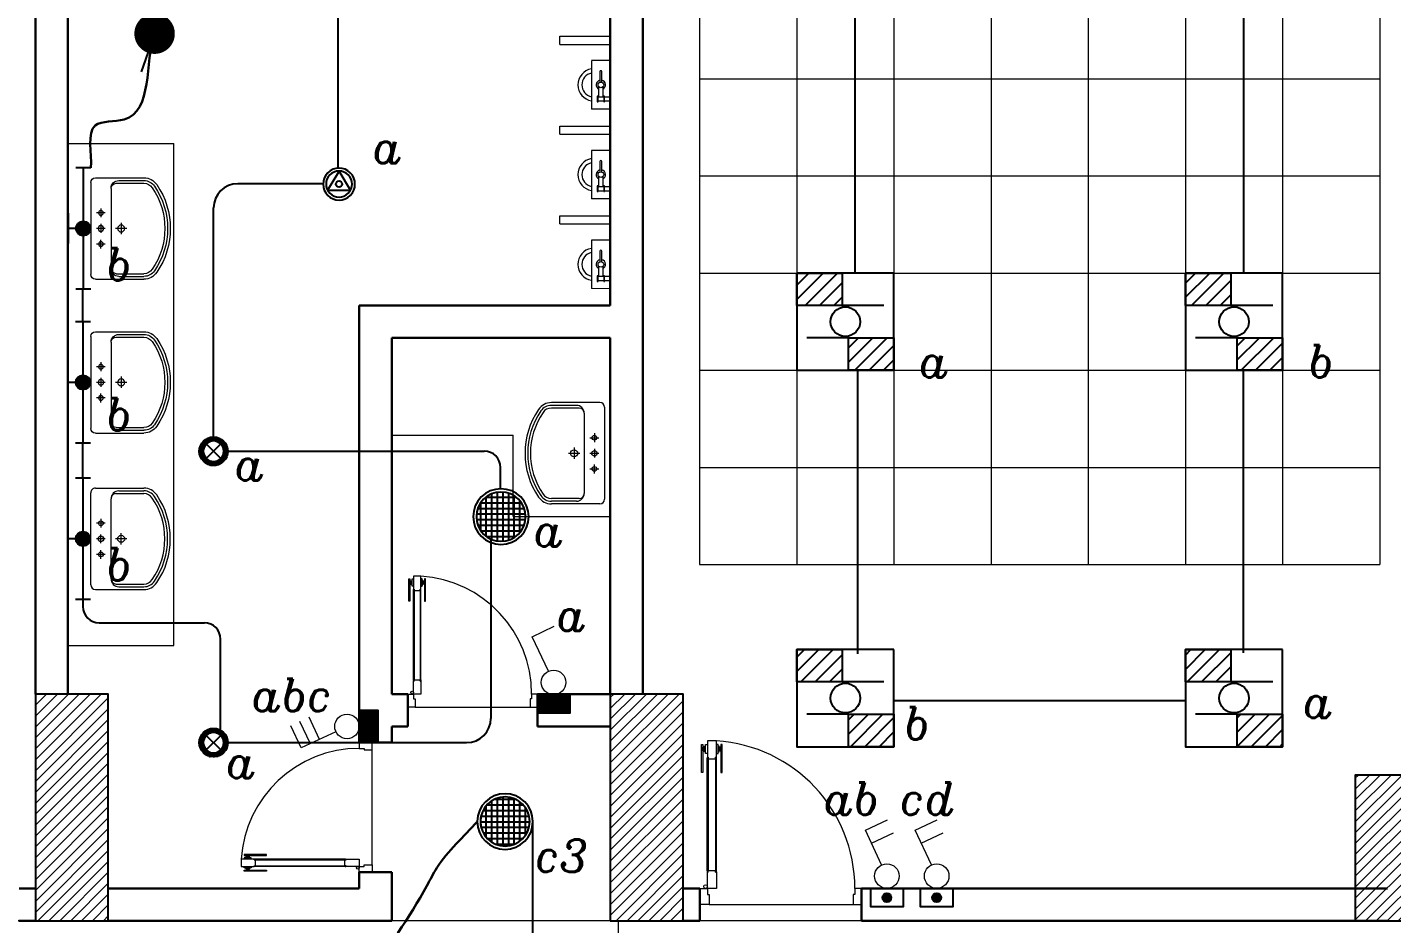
# Model space of a CAD drawing. Extents: x 990 to 1091, y 469 to 823.
# Drawn here: x 1013.33 to 1021.76, y 524.03 to 529.56 of the extents above; entities that cross this region are included whole.
import ezdxf

# ---------------------------------------------------------------- set-up
doc = ezdxf.new("R2010")
doc.units = 0
doc.header["$MEASUREMENT"] = 0
doc.layers.get('0').update_dxf_attribs({"color": 252, "linetype": 'CONTINUOUS', "lineweight": 30})
for name, color, linetype, lineweight in [('Column', 252, 'CONTINUOUS', 25), ('DOOR', 252, 'CONTINUOUS', 9), ('elev', 252, 'CONTINUOUS', 9), ('Furn', 252, 'CONTINUOUS', 9), ('hatch', 252, 'CONTINUOUS', 9), ('R-SWTS-DET1', 252, 'CONTINUOUS', 5), ('Wall', 252, 'CONTINUOUS', 30)]:
    doc.layers.add(name, color=color, linetype=linetype, lineweight=lineweight)
for name, color, linetype in [('E-LIGHTING', 2, 'CONTINUOUS'), ('E-SWITCHES', 4, 'CONTINUOUS'), ('E-WIRING', 3, 'CONTINUOUS'), ('TEXT-ELC', 3, 'CONTINUOUS')]:
    doc.layers.add(name, color=color, linetype=linetype)
doc.styles.add('ROMANS', font='italic8.shx')
doc.dimstyles.get("Standard").update_dxf_attribs({"dimtxt": 0.12, "dimasz": 0.05, "dimexe": 0.18, "dimexo": 0.0625, "dimgap": 0.09, "dimtad": 0, "dimtih": 1, "dimtoh": 1, "dimzin": 0, "dimdsep": 46, "dimtxsty": 'Standard', "dimblk": 'DOT', "dimcen": 0.09, "dimadec": 0, "dimazin": 0, "dimtfac": 1, "dimtofl": 0, "dimtmove": 0, "dimatfit": 3, "dimldrblk": 'DOT', "dimfxl": 1, "dimtolj": 1, "dimtzin": 0, "dimarcsym": 0})
pattern_1 = [(45, (1235.940353341451, 196.5237854969083), (-0.0336759604540093, 0.0336759604540093), [])]
pattern_2 = [(45, (0, 0), (-0.0088388347648318, 0.0088388347648318), []), (135, (0, 0), (-0.0088388347648318, -0.0088388347648318), [])]
pattern_3 = [(45, (0, 0), (-0.0441941738241592, 0.0441941738241592), [])]

# ---------------------------------------------------------------- blocks, each defined once
blk = doc.blocks.new('d8')
at = {"layer": 'DOOR'}
for p, q in [((32.11949057471932, -112.7480921357878), (32.11949057471932, -112.0481896781356)), ((32.12445321347209, -112.0481896781356), (32.12445321347209, -112.748092135788)), ((32.17111337731573, -112.0481896781356), (32.17111337731573, -112.7480921357878)), ((32.17607601606785, -112.7480921357878), (32.17607601606785, -112.0481896781353)), ((32.13112043701042, -112.9536329828703), (33.01999110287822, -112.9536329828703))]:
    blk.add_line(p, q, dxfattribs=at)
for points in [[(32.09162617243794, -112.137211430456), (32.0835986547513, -112.137211430456), (32.0835986547513, -111.9648679569864), (32.09162617243805, -111.9648679569864)], [(32.12445321347209, -112.0426348967258), (32.12445321347209, -112.0537444595456), (32.17111337731561, -112.0537444595456), (32.17111337731561, -112.0426348967258), (32.17555720244376, -112.0426348967258), (32.17555720244376, -111.9426488313468), (32.17555720244376, -111.9426488313468), (32.12000938834433, -111.9426488313468), (32.12000938834433, -112.0426348967258)], [(32.20394041834952, -112.137211430456), (32.21196793603632, -112.137211430456), (32.21196793603632, -111.9648679569862), (32.20394041834965, -111.9648679569862)], [(32.10334504411441, -111.9826758234901), (32.096911198511, -111.9826758234901), (32.096911198511, -112.0028984041054), (32.10334504411441, -112.0028984041054)], [(32.19222154667344, -111.9826758234901), (32.19865539227682, -111.9826758234901), (32.19865539227682, -112.0028984041054), (32.19222154667344, -112.0028984041054)], [(32.12445321347185, -112.753646917198), (32.12445321347185, -112.742537354378), (32.17111337731524, -112.742537354378), (32.17111337731524, -112.753646917198), (32.17555720244334, -112.753646917198), (32.17555720244334, -112.8536329825768), (32.17555720244334, -112.8536329825768), (32.12000938834383, -112.8536329825768), (32.12000938834383, -112.753646917198)], [(32.07557139944827, -112.9536329828707), (32.07557113706436, -112.8536329825768), (32.12000938834383, -112.8536329825768), (32.12000965072765, -112.8915336456279), (32.13111921354742, -112.8915336456279), (32.13112043701042, -112.9536329828703)], [(33.07557139944875, -112.953632982871), (33.07557139923375, -112.8536329828921), (33.03099353957411, -112.8536329825773), (33.03099380195788, -112.8915336456279), (33.01988423913794, -112.8915336456279), (33.01999110287822, -112.9536329828703)]]:
    blk.add_lwpolyline(points, close=True, dxfattribs=at)
for points in [[(32.12000938834423, -112.0204157710859), (32.1088998255243, -112.0204157710859), (32.1088998255243, -111.9648679569862), (32.12000938834423, -111.9648679569862)], [(32.17555720244376, -112.0204157710862), (32.18666676526341, -112.0204157710862), (32.18666676526341, -111.9648679569864), (32.17555720244376, -111.9648679569864)], [(32.1088998255243, -112.0100383941915), (32.10334504411441, -112.0100383941915), (32.10334504411441, -111.9755358334042), (32.1088998255243, -111.9755358334042)], [(32.18666676526341, -112.0100383941908), (32.19222154667344, -112.0100383941908), (32.19222154667344, -111.975535833404), (32.18666676526357, -111.975535833404)]]:
    blk.add_lwpolyline(points, dxfattribs=at)
for points in [[(32.09162617243805, -111.9829640839593, -0.9999999999999998), (32.096911198511, -111.9829640839593), (32.096911198511, -111.9829640839593), (32.096911198511, -112.002610143636), (32.096911198511, -112.002610143636, -0.9999999999999998), (32.09162617243805, -112.002610143636), (32.09162617243805, -112.002610143636)], [(32.12445321347209, -112.0531523168882), (32.12445321347209, -112.0531523168882, -0.9999999999999998), (32.12445321347209, -112.0432270393829)], [(32.17111337731561, -112.0531523168882), (32.17111337731561, -112.0531523168882, 0.9999999999999998), (32.17111337731561, -112.0432270393829)], [(32.20394041834965, -111.9829640839593, 0.9999999999999998), (32.19865539227682, -111.9829640839593), (32.19865539227682, -111.9829640839593), (32.19865539227682, -112.0026101436362), (32.19865539227682, -112.0026101436362, 0.9999999999999998), (32.20394041834965, -112.0026101436362), (32.20394041834965, -112.0026101436362)], [(32.12445321347185, -112.7431294970356), (32.12445321347185, -112.7431294970356, 0.9999999999999998), (32.12445321347185, -112.7530547745402)], [(32.17111337731524, -112.7431294970356), (32.17111337731524, -112.7431294970356, -0.9999999999999998), (32.17111337731524, -112.7530547745402)]]:
    blk.add_lwpolyline(points, format="xyb", close=True, dxfattribs=at)
blk.add_circle((32.10889982552379, -112.842523419757), 0.0111095628198811, dxfattribs=at)
blk.add_arc((32.11820588788596, -112.8536329825768), 0.9127876516880132, 359.9999999999772, 86.39767896853148, dxfattribs=at)
blk = doc.blocks.new('gfhh')
at = {"layer": 'Furn'}
for p, q in [((-7.349850511601543, -128.8200954958166), (-7.648408565474397, -128.8425768039495)), ((-7.639638702096249, -128.9590430405349), (-7.648408565474397, -128.8425768039495)), ((-7.565915044231275, -128.8715030543223), (-7.600854915206129, -128.8741340133365)), ((-7.600854915206129, -128.8741340133365), (-7.600416422037597, -128.8799573251652)), ((-7.600416422037597, -128.8799573251652), (-7.565476551061777, -128.8773263661518)), ((-7.594593110208418, -128.8795188319966), (-7.591962151195048, -128.9144587029724)), ((-7.568668903878487, -128.9127047302963), (-7.571299862891834, -128.8777648593205)), ((-7.570861369722338, -128.8835881711501), (-7.508199373213415, -128.8788697466129)), ((-7.506263047687298, -128.90214926283), (-7.56910739704611, -128.9068814184675)), ((-7.565476551061777, -128.8773263661518), (-7.565915044231275, -128.8715030543223)), ((-7.413193457163004, -128.8775721674182), (-7.478416379834641, -128.8824834287221)), ((-7.477539393497409, -128.8941300523814), (-7.412316470825885, -128.8892187910766)), ((-7.340498246226102, -128.9363497981562), (-7.349267822704375, -128.8198872465551)), ((-7.639638702096249, -128.9590430405349), (-7.340498246226102, -128.9363497981562)), ((-7.553952994416817, -128.9525909392913), (-7.600539322670528, -128.956098872115)), ((-7.562845592048402, -128.9122662371277), (-7.597785463025132, -128.9148971961411)), ((-7.597785463025132, -128.9148971961411), (-7.597346969855664, -128.9207205079702)), ((-7.597346969855664, -128.9207205079702), (-7.562407098879845, -128.9180895489569)), ((-7.560214633035088, -128.9472061081031), (-7.595154504010026, -128.9498370671163)), ((-7.591523658025607, -128.9202820148011), (-7.589331192181731, -128.9493985739478)), ((-7.566037944864262, -128.9476446012716), (-7.568230410708963, -128.9185280421259)), ((-7.562407098879845, -128.9180895489569), (-7.562845592048402, -128.9122662371277))]:
    blk.add_line(p, q, dxfattribs=at)
blk.add_circle((-7.494281329603436, -128.8895343836126), 0.017519393034043, dxfattribs=at)
for centre, radius, start, end in [((-7.497413423668064, -128.8479392991175), 0.1001108173373883, 14.03882389447168, 174.7471238944766), ((-7.497413423668064, -128.8479392991175), 0.0750831130030412, 17.14602389448299, 171.5072238944836), ((-7.494281329603436, -128.8895343836126), 0.0291989883900716, 16.18252389449923, 160.892523894523), ((-7.494281329603436, -128.8895343836126), 0.0291989883900716, 207.1566938945013, 352.8832238944811), ((-7.412754963994442, -128.8833954792474), 0.0058397976780143, 274.3062238944887, 94.30622389448868), ((-7.594441156942622, -128.9558973610807), 0.0061015841283243, 96.71462389449216, 181.8978238944874), ((-7.56001257274616, -128.9533049017674), 0.0061015841283243, 6.714623894479227, 91.89782389448735)]:
    blk.add_arc(centre, radius, start, end, dxfattribs=at)
blk = doc.blocks.new('d4')
at = {"layer": 'DOOR'}
for p, q in [((73.81080702019722, -79.75536550797909), (73.81080995848764, -79.1954435418653)), ((73.81478006948947, -79.19544356269915), (73.8147771311992, -79.75536552881316)), ((73.85210820056386, -79.19544375858517), (73.85210526227335, -79.75536572469895)), ((73.8560753732754, -79.75536574553283), (73.85607831156581, -79.19544377941881)), ((73.82011004714026, -79.9197982344666), (74.53120657982434, -79.91980196607211))]:
    blk.add_line(p, q, dxfattribs=at)
for points in [[(73.78851806293653, -79.26666082674184), (73.78209604878731, -79.2666607930412), (73.78209677230981, -79.12878601426753), (73.78851878645906, -79.12878604796819)], [(73.79789380904005, -79.14303239036839), (73.79274673255738, -79.1430323633582), (73.79274664766004, -79.15921042785027), (73.79789372414277, -79.15921045486027)], [(73.81478009280924, -79.1909997375714), (73.81478004616972, -79.19988738782713), (73.85210817724399, -79.19988758371314), (73.85210822388363, -79.1909999334574), (73.85566328398599, -79.19099995211302), (73.85566370374178, -79.11101109981118), (73.85566370374178, -79.11101109981118), (73.81122545246282, -79.11101086661334), (73.811225032707, -79.19099971891559)], [(73.86899501108627, -79.1430327634846), (73.87414208756887, -79.1430327904948), (73.87414200267162, -79.15921085498688), (73.86899492618899, -79.15921082797665)], [(73.87836945966451, -79.26666129825306), (73.88479147381386, -79.26666133195391), (73.8847921973363, -79.12878655317982), (73.87837018318704, -79.12878651947916)], [(73.81477710787942, -79.75980935394101), (73.81477715451896, -79.7509217036852), (73.85210528559313, -79.7509218995712), (73.85210523895358, -79.75980954982701), (73.85566029905604, -79.75980956848285), (73.85565987930023, -79.8397984207848), (73.85565987930023, -79.8397984207848), (73.81122162802133, -79.83979818758715), (73.81122204777704, -79.75980933528521)], [(73.77567081709115, -79.91979800126414), (73.77567102699825, -79.83979800102907), (73.81122162802133, -79.83979818758715), (73.81122167881601, -79.8701187180287), (73.8201093290717, -79.87011876466823), (73.82011004714026, -79.9197982344666)], [(74.57567081708015, -79.9198021994066), (74.57567123672237, -79.83980219942465), (74.5400089489952, -79.83980201202864), (74.5400089997898, -79.87012254246977), (74.53112134953399, -79.87012249583027), (74.53120657982434, -79.91980196607211)]]:
    blk.add_lwpolyline(points, close=True, dxfattribs=at)
for points in [[(73.78851871048894, -79.14326294954627, -0.9999999999999998), (73.79274673134722, -79.14326297173355), (73.79274673134722, -79.14326297173355), (73.79274664887026, -79.15897981947471), (73.79274664887026, -79.15897981947471, -0.9999999999999998), (73.78851862801199, -79.1589797972874), (73.78851862801199, -79.1589797972874)], [(73.81478004865559, -79.19941367370124), (73.81478004865559, -79.19941367370124, -0.9999999999999998), (73.81478009032334, -79.19147345169709)], [(73.8521081797299, -79.19941386958723), (73.8521081797299, -79.19941386958723, 0.9999999999999998), (73.85210822139761, -79.1914736475831)], [(73.87837010721694, -79.14326342105744, 0.9999999999999998), (73.87414208635875, -79.14326339887015), (73.87414208635875, -79.14326339887015), (73.87414200388187, -79.1589802466115), (73.87414200388187, -79.1589802466115, 0.9999999999999998), (73.87837002473998, -79.15898026879859), (73.87837002473998, -79.15898026879859)], [(73.81477715203305, -79.7513954178113), (73.81477715203305, -79.7513954178113, 0.9999999999999998), (73.81477711036531, -79.75933563981482)], [(73.85210528310722, -79.7513956136973), (73.85210528310722, -79.7513956136973, -0.9999999999999998), (73.8521052414395, -79.75933583570082)]]:
    blk.add_lwpolyline(points, format="xyb", close=True, dxfattribs=at)
for points in [[(73.80233751929595, -79.16492247024897), (73.79789369416808, -79.1649224469289), (73.79789383901473, -79.13732039829976), (73.80233766414258, -79.13732042161952)], [(73.81122512598606, -79.17322441840393), (73.80233747573018, -79.17322437176443), (73.80233770892784, -79.12878612048524), (73.81122535918368, -79.12878616712497)], [(73.85566337726503, -79.1732246516018), (73.86455102752063, -79.17322469824131), (73.86455126071837, -79.12878644696212), (73.85566361046266, -79.1287864003226)], [(73.86455107108631, -79.16492279672514), (73.86899489621429, -79.16492282004509), (73.86899504106096, -79.13732077141584), (73.86455121593312, -79.1373207480962)]]:
    blk.add_lwpolyline(points, dxfattribs=at)
blk.add_circle((73.80233402440496, -79.83091049069192), 0.0088876502559006, dxfattribs=at)
blk.add_arc((73.80977882765505, -79.83979818001579), 0.7302301213500654, 359.9996993301862, 86.3973782987392, dxfattribs=at)
blk = doc.blocks.new('LAV15')
at = {"layer": 'Furn'}
for p, q in [((-0.0437500000000029, 0.3933986423538389), (-0.0437500000000029, 0.0826797284707777)), ((-0.0137500000000017, 0.4233986423538403), (0.5762500000000017, 0.4233986423538403)), ((0.1522921084965674, 0.3583986423538388), (0.20937484216347, 0.3583986423538388)), ((0.1812499999999915, 0.3300132438867482), (0.1812499999999915, 0.3866331723675191)), ((0.2522921084965617, 0.3583986423538388), (0.3093748421634643, 0.3583986423538388)), ((0.28125, 0.3300132438867482), (0.28125, 0.3866331723675191)), ((0.4102078915034327, 0.3583986423538388), (0.35312515783653, 0.3583986423538388)), ((0.3812499999999943, 0.3300132438867482), (0.3812499999999943, 0.3866331723675191)), ((0.606250000000003, 0.3933986423538425), (0.606250000000003, 0.0826797284707777)), ((0.0237499999999926, 0.293398642353841), (0.5387499999999932, 0.293398642353841)), ((0.28125, 0.1921284109792207), (0.28125, 0.26447609737132)), ((-0.0262500000000046, 0.2433986423538403), (-0.0262500000000046, 0.0826797284707741)), ((-0.0087500000000063, 0.2608986423538386), (-0.0087500000000063, 0.0826797284707777)), ((0.2442482497456098, 0.2283986423538398), (0.317187298319979, 0.2283986423538398)), ((0.5712499999999922, 0.2608986423538386), (0.5712499999999922, 0.0826797284707777)), ((0.5887500000000045, 0.2433986423538403), (0.5887500000000045, 0.0826797284707777))]:
    blk.add_line(p, q, dxfattribs=at)
for centre, radius in [((0.1812499999999915, 0.3583986423538388), 0.0150845549947657), ((0.28125, 0.3583986423538388), 0.0175986474938933), ((0.3812499999999943, 0.3583986423538388), 0.0150845549947657), ((0.28125, 0.2283986423538398), 0.0224871606866415)]:
    blk.add_circle(centre, radius, dxfattribs=at)
for centre, radius, start, end in [((-0.0137500000000017, 0.3933986423538389), 0.03, 90, 180), ((0.5762500000000017, 0.3933986423538425), 0.03, 0, 90), ((0.0237499999999926, 0.2433986423538403), 0.05, 90, 180), ((0.0237499999999926, 0.2608986423538386), 0.0325, 90, 180), ((0.5387499999999932, 0.2433986423538403), 0.05, 0, 90), ((0.5387499999999932, 0.2608986423538386), 0.0325, 0, 90), ((0.0562499999999915, 0.0826797284707777), 0.1, 180, 235.7711336721866), ((0.0562499999999915, 0.0826797284707777), 0.0825, 180, 235.7711336721866), ((0.0562499999999915, 0.0826797284707777), 0.065, 180, 235.7711336721866), ((0.28125, 0.4133986423538385), 0.5, 235.7711336721866, 304.2288663278136), ((0.28125, 0.4133986423538385), 0.4825000000000001, 235.7711336721866, 304.2288663278136), ((0.28125, 0.4133986423538385), 0.4650000000000001, 235.7711336721866, 304.2288663278136), ((0.5062499999999944, 0.0826797284707777), 0.065, 304.2288663278136, 0), ((0.5062499999999944, 0.0826797284707777), 0.0825, 304.2288663278136, 0), ((0.5062499999999944, 0.0826797284707777), 0.1, 304.2288663278136, 0)]:
    blk.add_arc(centre, radius, start, end, dxfattribs=at)
blk = doc.blocks.new('SPOT-20')
at = {"layer": 'E-LIGHTING', "linetype": 'Continuous'}
h = blk.add_hatch(dxfattribs=at)
h.set_pattern_fill('ANSI37', scale=0.4, style=0)
h.set_pattern_definition([(45, (0, 0), (-0.0353553390593274, 0.0353553390593274), []), (135, (0, 0), (-0.0353553390593274, -0.0353553390593274), [])])
h.paths.add_polyline_path([(-0.2200961570427753, 0, 1), (0.2200961570427753, 0, 1)])
at = {"layer": 'E-LIGHTING', "color": 1}
blk.add_circle((0, 0), 0.24885445374253, dxfattribs=at)
at = {"layer": 'E-LIGHTING', "color": 7}
blk.add_circle((0, 0), 0.2200961570427753, dxfattribs=at)
blk = doc.blocks.new('F74')
at = {"layer": 'E-LIGHTING'}
h = blk.add_hatch(dxfattribs=at)
h.set_pattern_fill('ANSI38', color=21, scale=0.05, style=0)
h.set_pattern_definition([(45, (0, 0), (-0.0044194173824159, 0.0044194173824159), []), (135, (0, 0), (-0.0132582521472478, 0.0044194173824159), [0.015625, -0.009375])])
h.paths.add_polyline_path([(0.0358575661433399, 0.075000000000017, 1), (-0.0358575661432263, 0.075000000000017, 1)])
at = {"layer": 'E-LIGHTING', "color": 1}
for p, q in [((-0.3000000000000824, 0.1124999999988888), (-0.3000000000000824, 0.0374999999989002)), ((-0.2999999999998835, 0.0749999999990507), (-0.0358575661432263, 0.0749999999990507)), ((0.0358575661433399, 0.0750000000001325), (0.3000000000000256, 0.0750000000001325)), ((0.2999999999999402, 0.1125000000010203), (0.2999999999999402, 0.0375000000010033)), ((-0.0749999999999886, -2.558e-13), (0.0749999999999886, 2.558e-13)), ((5.68e-14, 0.0391424338567339), (5.68e-14, 2.84e-14))]:
    blk.add_line(p, q, dxfattribs=at)
blk.add_circle((5.68e-14, 0.075000000000017), 0.0358575661432831, dxfattribs=at)
blk = doc.blocks.new('1X26 W')
at = {"layer": 'E-LIGHTING', "color": 1}
for p, q in [((340715.1571165361, 2316221.650086939), (340638.9658122944, 2316096.487654796)), ((340791.0984658736, 2316096.61688144), (340715.1571165361, 2316221.368702897)), ((340638.9658122944, 2316096.487654796), (340791.3484207779, 2316096.487654796))]:
    blk.add_line(p, q, dxfattribs=at)
at = {"layer": 'E-LIGHTING', "color": 7}
blk.add_circle((340715.1571165361, 2316135.878546332), 20.42973725050687, dxfattribs=at)
at = {"layer": 'E-LIGHTING', "color": 3, "extrusion": (0, 0, -1)}
blk.add_ellipse((340715.1571165361, 2316135.878546332), major_axis=(-74.24621202471441, 74.24621202471431), ratio=0.9999999999965836, start_param=5.497787143780428, end_param=11.78097245096001, dxfattribs=at)
at = {"layer": 'E-LIGHTING', "color": 2, "extrusion": (0, 0, -0.9999999999999998)}
blk.add_ellipse((340715.1571165361, 2316135.878546332), major_axis=(60.64963799625552, 60.64963799625552), ratio=0.9999999999935912, start_param=3.926990816990444, end_param=10.21017612417003, dxfattribs=at)
blk = doc.blocks.new('Spot-26')
at = {"layer": 'E-LIGHTING'}
h = blk.add_hatch(dxfattribs=at)
h.set_pattern_fill('BRSTONE', color=81, scale=0.1, style=0)
h.set_pattern_definition([(0, (0, 0), (0, 0.033), []), (90, (0.09, 0), (-0.05, 0.033), [0.033, -0.033]), (90, (0.08, 0), (-0.05, 0.033), [0.033, -0.033]), (0, (0.09, 0.0055), (0.05, 0.033), [-0.09, 0.01]), (0, (0.09, 0.011), (0.05, 0.033), [-0.09, 0.01]), (0, (0.09, 0.0165), (0.05, 0.033), [-0.09, 0.01]), (0, (0.09, 0.022), (0.05, 0.033), [-0.09, 0.01]), (0, (0.09, 0.0275), (0.05, 0.033), [-0.09, 0.01])])
h.paths.add_polyline_path([(-0.3417202001316514, 2.91038e-11, 1), (0.3417202001316514, 2.91038e-11, 1)])
h.paths.add_polyline_path([(-0.1732325845531079, -0.1732325845329167, -0.4142135623896712), (-0.1732325845522165, 0.1732325845920157, -2.414213562276481)], flags=16)
at = {"layer": 'E-LIGHTING', "color": 2}
for p, q in [((-0.173232584554956, 0.1732325845892762), (0.173232584554956, -0.1732325845310685)), ((-0.173232584546169, -0.1732325845398556), (0.1732325845898247, 0.1732325845544075))]:
    blk.add_line(p, q, dxfattribs=at)
at = {"layer": 'E-LIGHTING', "color": 6}
blk.add_circle((0, 2.91038e-11), 0.3417202001316514, dxfattribs=at)
at = {"layer": 'E-LIGHTING', "color": 1}
for start, end in [(134.9999999982313, 225.0000000141494), (225.0000000014739, 134.9999999985261)]:
    blk.add_arc((0, 2.91038e-11), 0.2449878705262513, start, end, dxfattribs=at)
blk = doc.blocks.new('SW6')
at = {"layer": 'E-SWITCHES'}
h = blk.add_hatch(dxfattribs=at)
h.set_pattern_fill('ANSI37', scale=0.1, style=0)
h.set_pattern_definition(pattern_2)
h.paths.add_polyline_path([(58.66838666126888, 267.9915972404574, -0.0006758164009294), (58.66810052561969, 267.9915972404574), (58.52883540104086, 267.9915972404597), (58.5288354010379, 267.8313422112907), (58.80793785671778, 267.8313422112869), (58.80793785672063, 267.9915972404552)])
at = {"layer": 'E-SWITCHES', "lineweight": 15}
for p, q in [((58.48277310086938, 268.4918570807941), (58.67303689211825, 268.5813278422693)), ((58.62320059668275, 268.1932313925117), (58.48277310086938, 268.4918570807941)), ((58.5198264323144, 268.4130614251298), (58.71009022356327, 268.5025321866051)), ((58.55687976375939, 268.3342657694657), (58.74714355500828, 268.4237365309409))]:
    blk.add_line(p, q, dxfattribs=at)
at = {"layer": 'E-SWITCHES'}
blk.add_lwpolyline([(58.52883540104085, 267.9915972404597), (58.80793785672063, 267.9915972404551), (58.80793785671778, 267.8313422112869), (58.5288354010379, 267.8313422112906)], close=True, dxfattribs=at)
at = {"layer": 'E-SWITCHES', "lineweight": 15}
blk.add_circle((58.66824359345718, 268.0974453369663), 0.1058481931965026, dxfattribs=at)
blk = doc.blocks.new('_Dot')
at = {"color": 0, "linetype": 'ByBlock', "lineweight": -2}
blk.add_line((-0.5, 0), (-1, 0), dxfattribs=at)
at = {"color": 0, "linetype": 'ByBlock', "const_width": 0.5}
blk.add_lwpolyline([(-0.25, 0, 1), (0.25, 0, 1)], format="xyb", close=True, dxfattribs=at)
blk = doc.blocks.new('E-F-1')
at = {"layer": 'E-LIGHTING', "linetype": 'ByBlock'}
h = blk.add_hatch(dxfattribs=at)
h.set_pattern_fill('ANSI31', color=21, scale=0.5, style=0)
h.set_pattern_definition(pattern_3)
h.paths.add_polyline_path([(-0.0199999999022111, 0.0999999999985448), (-0.2999999999301508, 0.0999999999985448), (-0.2999999999301508, 0.2999999999883585), (-0.0199999999022111, 0.2999999999883585)])
h = blk.add_hatch(dxfattribs=at)
h.set_pattern_fill('ANSI31', color=21, scale=0.5, style=0)
h.set_pattern_definition(pattern_3)
h.paths.add_polyline_path([(0.0199999999022111, -0.0999999999985448), (0.2999999999301508, -0.0999999999985448), (0.2999999999301508, -0.2999999999883585), (0.0199999999022111, -0.2999999999883585)])
at = {"layer": 'E-LIGHTING', "color": 5}
for p, q in [((0.2384724736912176, 0.0999999999985448), (-0.0199999999022111, 0.0999999999985448)), ((0.0199999999022111, -0.0999999999985448), (-0.2384724736912176, -0.0999999999985448))]:
    blk.add_line(p, q, dxfattribs=at)
at = {"layer": 'E-LIGHTING', "color": 2, "linetype": 'ByBlock'}
blk.add_lwpolyline([(0.2999999999301508, 0.2999999999883585), (-0.2999999999301508, 0.2999999999883585), (-0.2999999999301508, -0.2999999999883585), (0.2999999999301508, -0.2999999999883585)], close=True, dxfattribs=at)
at = {"layer": 'E-LIGHTING', "color": 1, "linetype": 'ByBlock'}
for points in [[(-0.0199999999022111, 0.0999999999985448), (-0.2999999999301508, 0.0999999999985448), (-0.2999999999301508, 0.2999999999883585), (-0.0199999999022111, 0.2999999999883585)], [(0.0199999999022111, -0.0999999999985448), (0.2999999999301508, -0.0999999999985448), (0.2999999999301508, -0.2999999999883585), (0.0199999999022111, -0.2999999999883585)]]:
    blk.add_lwpolyline(points, close=True, dxfattribs=at)
at = {"layer": 'E-LIGHTING', "color": 2}
blk.add_circle((0, 0), 0.0913821654968952, dxfattribs=at)
blk = doc.blocks.new('SW2')
at = {"layer": 'E-SWITCHES'}
h = blk.add_hatch(dxfattribs=at)
h.set_pattern_fill('ANSI37', scale=0.1, style=0)
h.set_pattern_definition(pattern_2)
h.paths.add_polyline_path([(58.55844961925746, 270.2398836288225, -0.0006758164490269999), (58.5581634835879, 270.2398836288225), (58.41889835900905, 270.2398836288248), (58.41889835900611, 270.0796285996558), (58.69800081468596, 270.0796285996521), (58.69800081468885, 270.2398836288203)])
at = {"layer": 'E-SWITCHES', "lineweight": 15}
for p, q in [((58.37283605883761, 270.7401434691592), (58.56309985008646, 270.8296142306344)), ((58.51326355465096, 270.4415177808769), (58.37283605883761, 270.7401434691592))]:
    blk.add_line(p, q, dxfattribs=at)
at = {"layer": 'E-SWITCHES'}
blk.add_lwpolyline([(58.41889835900906, 270.2398836288248), (58.69800081468885, 270.2398836288203), (58.698000814686, 270.0796285996521), (58.41889835900611, 270.0796285996557)], close=True, dxfattribs=at)
at = {"layer": 'E-SWITCHES', "lineweight": 15}
blk.add_circle((58.5583065514254, 270.3457317253314), 0.1058481931965026, dxfattribs=at)
blk = doc.blocks.new('SW3')
at = {"layer": 'E-SWITCHES'}
h = blk.add_hatch(color=4, dxfattribs=at)
edge = h.paths.add_edge_path()
edge.add_ellipse((57.89380589759367, 269.0621706891588), major_axis=(0.02702972944345031, 0.02702972944345031), ratio=0.9999999999975114, start_angle=135.0774253043307, end_angle=315.0774253043307)
edge.add_ellipse((57.89380589759367, 269.0621706891588), major_axis=(-0.0270297294439121, 0.0270297294439121), ratio=0.9999999999841651, start_angle=225.0774253048558, end_angle=405.0774253048558)
at = {"layer": 'E-SWITCHES', "color": 4, "lineweight": 15}
for p, q in [((57.70819236958357, 269.64255804408), (57.89845616083243, 269.7320288055554)), ((57.84861986539691, 269.3439323557977), (57.70819236958357, 269.64255804408)), ((57.75986830012803, 269.5326667422587), (57.95013209137689, 269.6221375037339))]:
    blk.add_line(p, q, dxfattribs=at)
at = {"layer": 'E-SWITCHES', "color": 4}
blk.add_lwpolyline([(57.75425466975502, 269.1422982037457), (58.03335712543479, 269.1422982037411), (58.03335712543196, 268.9820431745729), (57.75425466975207, 268.9820431745766)], close=True, dxfattribs=at)
at = {"layer": 'E-SWITCHES', "color": 4, "lineweight": 15}
blk.add_circle((57.89366286217136, 269.2481463002523), 0.1058481931965026, dxfattribs=at)
at = {"layer": 'E-SWITCHES', "color": 4}
blk.add_circle((57.89380589759343, 269.0621706891588), 0.0382258099741117, dxfattribs=at)

msp = doc.modelspace()

# ---------------------------------------------------------------- hatches: boundary and pattern name
at = {"layer": 'hatch'}
h = msp.add_hatch(dxfattribs=at)
h.set_pattern_fill('ANSI31', color=256, scale=0.015, style=0)
h.set_pattern_definition(pattern_1)
h.paths.add_polyline_path([(1013.383164675016, 524.0458503383813), (1013.833164675016, 524.0458503383813), (1013.833164675016, 525.4458503383817), (1013.383164675016, 525.4458503383817)])
h = msp.add_hatch(dxfattribs=at)
h.set_pattern_fill('ANSI31', color=256, scale=0.015, style=0)
h.set_pattern_definition(pattern_1)
h.paths.add_polyline_path([(1016.933193407931, 524.0458503383813), (1017.383193407931, 524.0458503383813), (1017.383193407931, 525.4458503383817), (1016.933193407931, 525.4458503383817)])
h = msp.add_hatch(dxfattribs=at)
h.set_pattern_fill('ANSI31', color=256, scale=0.015, style=0)
h.set_pattern_definition([(45, (1248.96535334145, 201.8237854969086), (-0.0336759604540093, 0.0336759604540093), [])])
h.paths.add_polyline_path([(1021.533193407931, 524.0458503383818), (1022.433193407931, 524.0458503383818), (1022.433193407931, 524.9458503383821), (1021.533193407931, 524.9458503383821)])

# ---------------------------------------------------------------- linework, layer by layer
at = {"layer": 'Column'}
for points in [[(1013.383164675016, 524.0458503383813), (1013.833164675016, 524.0458503383813), (1013.833164675016, 525.4458503383817), (1013.383164675016, 525.4458503383817)], [(1016.933193407931, 524.0458503383813), (1017.383193407931, 524.0458503383813), (1017.383193407931, 525.4458503383817), (1016.933193407931, 525.4458503383817)], [(1021.533193407931, 524.0458503383818), (1022.433193407931, 524.0458503383818), (1022.433193407931, 524.9458503383821), (1021.533193407931, 524.9458503383821)]]:
    msp.add_lwpolyline(points, close=True, dxfattribs=at)
at = {"layer": 'E-WIRING', "linetype": 'Continuous'}
for p, q in [((1015.253036460528, 528.6941042261424), (1015.253036460528, 529.9974995014031)), ((1018.442260537227, 529.8417977234564), (1018.442260537227, 528.0458503384784)), ((1020.842260537227, 529.8458503385012), (1020.842260537157, 528.0459260446798)), ((1015.159787435817, 528.5983416502463), (1014.633192060106, 528.5983416502463)), ((1014.483192060106, 527.0339820200772), (1014.483192060106, 528.4483416502462)), ((1013.676942165128, 527.7459926877627), (1013.676942165128, 527.9466075286426)), ((1018.462260537064, 525.693909157522), (1018.462260537064, 527.4458503385017)), ((1020.842260537227, 525.6999029515971), (1020.842260537227, 527.4458503384781)), ((1013.676942165128, 526.7797738325107), (1013.676942165131, 526.9959926877627)), ((1014.571372274017, 526.9458018062152), (1016.155153006532, 526.9458018062152)), ((1016.195515873138, 526.4031297111056), (1016.195515873138, 525.2958018062263)), ((1014.571372274017, 525.1458018062262), (1016.045515873138, 525.1458018062262))]:
    msp.add_line(p, q, dxfattribs=at)
at = {"layer": 'E-WIRING', "color": 3}
for p, q in [((1016.255153006532, 526.7138099850215), (1016.255153006532, 526.8458018062154)), ((1013.67694216513, 526.029773832511), (1013.67694216513, 525.9858024390933)), ((1013.77694216513, 525.8858024390934), (1014.426802198285, 525.8858024390934)), ((1014.526802198285, 525.2224432178068), (1014.526802198285, 525.7858024390931)), ((1020.484661333308, 525.4030040074247), (1018.684661333169, 525.4030040074247)), ((1016.453203630426, 524.6542023013901), (1016.453203630426, 520.3827307522656))]:
    msp.add_line(p, q, dxfattribs=at)
at = {"layer": 'E-WIRING', "linetype": 'Continuous'}
for centre, start, end in [((1014.633192060106, 528.4483416502462), 90, 180), ((1016.045515873138, 525.2958018062263), 270, 0)]:
    msp.add_arc(centre, 0.15, start, end, dxfattribs=at)
at = {"layer": 'E-WIRING', "color": 3}
for centre, start, end in [((1016.155153006532, 526.8458018062154), 0, 90), ((1013.77694216513, 525.9858024390933), 180, 270), ((1014.426802198285, 525.7858024390931), 0, 90)]:
    msp.add_arc(centre, 0.1, start, end, dxfattribs=at)
at = {"layer": 'elev', "linetype": 'Continuous'}
for p, q in [((1017.484661333307, 531.6458503383842), (1017.484661333307, 526.2458503383843)), ((1018.084661333308, 531.6458503383842), (1018.084661333308, 526.2458503383843)), ((1018.684661333308, 531.6458503383842), (1018.684661333308, 526.2458503383843)), ((1019.284661333307, 531.6458503383842), (1019.284661333307, 526.2458503383843)), ((1019.884661333307, 531.6458503383842), (1019.884661333307, 526.2458503383843)), ((1020.484661333307, 531.6458503383842), (1020.484661333307, 526.2458503383843)), ((1021.084661333307, 531.6458503383842), (1021.084661333307, 526.2458503383843)), ((1021.684661333307, 531.6458503383842), (1021.684661333307, 526.2458503383843)), ((1017.484661333307, 529.2458503383843), (1021.684661333307, 529.2458503383843)), ((1017.484661333307, 528.6458503383844), (1021.684661333307, 528.6458503383844)), ((1017.484661333307, 528.0458503383841), (1021.684661333307, 528.0458503383841)), ((1017.484661333307, 527.4458503383844), (1021.684661333307, 527.4458503383844)), ((1017.484661333307, 526.8458503383841), (1021.684661333307, 526.8458503383841)), ((1017.484661333307, 526.2458503383843), (1021.684661333307, 526.2458503383843)), ((1057.433316362703, 524.0454422817497), (1000.180962965156, 524.0449585400605)), ((1016.980962965156, 524.0458694187407), (1016.980962965156, 521.5452277174667))]:
    msp.add_line(p, q, dxfattribs=at)
at = {"layer": 'Furn', "linetype": 'Continuous'}
for p, q in [((1016.621993605318, 529.5085359909122), (1016.933193303305, 529.5085359909122)), ((1016.621993605318, 529.4585359909119), (1016.621993605318, 529.5085359909122)), ((1016.621993605318, 529.4585359909119), (1016.933193303305, 529.4585359909119)), ((1016.621993605318, 528.954307440062), (1016.933193303305, 528.954307440062)), ((1016.621993605318, 528.9043074400622), (1016.621993605318, 528.954307440062)), ((1013.583193303305, 528.8456471756529), (1014.238614783545, 528.8456471756529)), ((1016.621993605318, 528.9043074400622), (1016.933193303305, 528.9043074400622)), ((1016.621993605318, 528.4000788892122), (1016.933193303305, 528.4000788892122)), ((1016.621993605318, 528.3500788892117), (1016.621993605318, 528.4000788892122)), ((1016.621993605318, 528.3500788892117), (1016.933193303305, 528.3500788892117)), ((1015.583193303305, 527.045850338362), (1016.333193303305, 527.045850338362)), ((1016.333193303305, 526.5422864314666), (1016.933193303305, 526.5422864314666))]:
    msp.add_line(p, q, dxfattribs=at)
for points in [[(1013.583193303305, 525.7458503383816), (1014.238614783545, 525.7458503383816), (1014.238614783545, 528.8456471756529)], [(1016.333193303305, 526.5422864314666), (1016.333193303305, 527.045850338362)]]:
    msp.add_lwpolyline(points, dxfattribs=at)
at = {"layer": 'Wall', "linetype": 'Continuous'}
for p, q in [((1015.383193303305, 527.8458503383619), (1016.933193303305, 527.8458503383619)), ((1015.383193303305, 525.1458503383622), (1015.383193303305, 527.8458503383622)), ((1015.583193303305, 527.6458503383619), (1016.933193303305, 527.6458503383619)), ((1015.583193303305, 525.4458503383623), (1015.583193303305, 527.6458503383619)), ((1015.583193303305, 525.4458503383621), (1015.683193303305, 525.4458503383621)), ((1015.683193303305, 525.4458503383621), (1015.683193303305, 525.2458503383622)), ((1016.483193303305, 525.4458503383623), (1016.933193303305, 525.4458503383623)), ((1016.483193303305, 525.4458503383621), (1016.483193303305, 525.2458503383622)), ((1015.583193303305, 525.2458503383622), (1015.683193303305, 525.2458503383622)), ((1015.583193303305, 525.1458503383622), (1015.583193303305, 525.2458503383622)), ((1016.483193303305, 525.2458503383622), (1016.933193303305, 525.2458503383622)), ((1015.383193303305, 525.1458503383622), (1015.583193303305, 525.1458503383622)), ((1015.383193303305, 524.2458503383622), (1015.383193303305, 524.3458503383622)), ((1015.383193303305, 524.3458503383622), (1015.583193303305, 524.3458503383622)), ((1015.583193303305, 524.2458503383622), (1015.583193303305, 524.3458503383622)), ((1013.283164675014, 524.2458499448059), (1013.383164675016, 524.2458503383816)), ((1013.833164675016, 524.2458503383622), (1015.383193303305, 524.2458503383622)), ((1015.583193303305, 524.2458503383622), (1015.583193303305, 524.0458503383622)), ((1017.485037730486, 524.2458503383812), (1017.383808182116, 524.2458503383812)), ((1017.485037730486, 524.2458503383812), (1017.485037730486, 524.0458503383813)), ((1021.73319340793, 524.2458503383818), (1018.485037730487, 524.24585033817)), ((1018.485037730487, 524.2458503412383), (1018.485037730487, 524.0458503381667)), ((1013.281452283461, 524.0458499380663), (1013.381452283462, 524.0458503316419)), ((1013.833164675016, 524.0458503383622), (1015.583193303305, 524.0458503383622)), ((1017.485037730486, 524.0458503383813), (1017.383808182116, 524.0458503383813)), ((1021.73319340793, 524.0458503383818), (1018.485037730487, 524.0458503381703))]:
    msp.add_line(p, q, dxfattribs=at)
for points in [[(1013.38319340793, 525.4458503383817), (1013.38319340793, 532.4458503383817)], [(1017.133193407932, 525.4458503383817), (1017.133193407932, 532.3458503383619)], [(1013.583193303305, 525.4420980908965), (1013.583193303305, 530.7458488643558)], [(1016.933193303305, 527.8458503383622), (1016.933193303305, 530.7458481314802)], [(1016.933193286785, 525.4458503383817), (1016.93319340793, 527.6458503383619)], [(1016.933193303305, 525.4458503383817), (1016.933193303305, 527.6458503383622)]]:
    msp.add_lwpolyline(points, dxfattribs=at)

# ---------------------------------------------------------------- block references
at = {"linetype": 'Continuous'}
msp.add_blockref('d4', (941.9075222763072, 605.2856483393911), dxfattribs=at)
at = {"linetype": 'Continuous', "rotation": 90.00000000000004}
msp.add_blockref('d4', (935.5433911038808, 450.5701791016398), dxfattribs=at)
at = {"layer": 'E-LIGHTING'}
for name, p, xscale, yscale, zscale, rotation in [('F74', (1013.585044883808, 528.3216075286429), 1.25, 1.25, 1.25, 270), ('F74', (1013.583192165112, 527.370992687763), 1.25, 1.25, 1.25, 270), ('F74', (1013.583192165112, 526.404773832511), 1.25, 1.25, 1.25, 270), ('SPOT-20', (1016.258192165122, 526.541749191143), -0.6911999978559688, 0.6911999974250878, 0.6911999976959953, 134.9999999895181), ('SPOT-20', (1016.283192060112, 524.6585575083401), -0.6911999978559688, 0.6911999974250878, 0.6911999976959953, 134.9999999895181)]:
    msp.add_blockref(name, p, dxfattribs=dict(at, xscale=xscale, yscale=yscale, zscale=zscale, rotation=rotation))
for name, p, xscale, yscale, zscale in [('1X26 W', (695.837732361374, -1642.781584316731), 0.0009375000000773, 0.0009375000000773, 0.0009375000000773), ('Spot-26', (1014.483192060106, 526.9458018062078), 0.2580479991436277, 0.2580479991436277, 0.2580479991436277), ('Spot-26', (1014.483192060106, 525.1458018062187), 0.2580479991436277, 0.2580479991436277, 0.2580479991436277)]:
    msp.add_blockref(name, p, dxfattribs=dict(at, xscale=xscale, yscale=yscale, zscale=zscale))
at = {"layer": 'E-LIGHTING', "color": 3, "linetype": 'ByBlock'}
for p in [(1018.384661333238, 527.7458503383723), (1020.784661333238, 527.7458503383841), (1018.384661333238, 525.4208503383836), (1020.784661333238, 525.4208503383836)]:
    msp.add_blockref('E-F-1', p, dxfattribs=at)
at = {"layer": 'E-SWITCHES'}
for name, p, xscale, yscale, zscale in [('SW2', (974.6212184202336, 331.7925395378812), 0.7165827312869624, 0.7165827312869624, 0.7165827312869624), ('SW3', (977.1553102687407, 331.3831271859265), 0.7165827312870761, 0.7165827312870761, 0.7165827312870761), ('SW3', (977.462908886466, 331.3831271859464), 0.7165827312870761, 0.7165827312870761, 0.7165827312870761)]:
    msp.add_blockref(name, p, dxfattribs=dict(at, xscale=xscale, yscale=yscale, zscale=zscale))
at = {"layer": 'E-SWITCHES', "color": 7, "xscale": 0.7165827312996953, "yscale": 0.7165827312996953, "zscale": 0.7165827312996953, "rotation": 89.99999999974547}
msp.add_blockref('SW6', (1207.421348217199, 483.2050976060688), dxfattribs=at)
at = {"layer": 'Furn', "linetype": 'Continuous', "rotation": 85.66176587166208}
for p in [(888.9215276622556, 546.4310836703844), (888.9215276622556, 545.8768551195344), (888.9215276622556, 545.3226265686842)]:
    msp.add_blockref('gfhh', p, dxfattribs=at)
at = {"layer": 'Furn', "extrusion": (0, 0, -1)}
for p, xscale, yscale, zscale, rotation in [((-1014.132856654627, 528.5924318368052), 0.9629308734662396, 0.9629308734662396, -0.9629308734422743, 269.9999999999995), ((-1014.132763839474, 527.6418169959252), 0.9629308734662396, 0.9629308734662396, -0.9629308734422743, 269.9999999999995), ((-1016.489880106909, 527.2039325615585), -0.9629308734662396, 0.9629308734652116, -0.9629308734662396, 90.0000000000005), ((-1014.132763839474, 526.1339495243483), -0.9629308734662396, 0.9629308734652116, -0.9629308734662396, 270.0000000000005)]:
    msp.add_blockref('LAV15', p, dxfattribs=dict(at, xscale=xscale, yscale=yscale, zscale=zscale, rotation=rotation))
at = {"layer": 'R-SWTS-DET1', "linetype": 'Continuous'}
msp.add_blockref('d8', (985.412373082572, 637.0994828810237), dxfattribs=at)

# ---------------------------------------------------------------- texts
at = {"layer": 'TEXT-ELC', "color": 0, "char_height": 0.2, "width": 0.044910278464779, "attachment_point": 1, "style": 'ROMANS'}
for s, insert in [('a', (1015.46121284925, 528.9244247200907)), ('b', (1013.812498733394, 528.2005991079263)), ('b', (1021.23522534274, 527.6015684018219)), ('a', (1018.83522534274, 527.6014926957291)), ('b', (1013.812498733394, 527.2734460249653)), ('a', (1014.61023264736, 526.9653743284368)), ('a', (1016.455849638064, 526.557644351878)), ('b', (1013.812498733394, 526.3462929420044)), ('a', (1016.597149017752, 526.0358420697627)), ('abc', (1014.715015227316, 525.5394084682778)), ('a', (1021.20631506023, 525.4989310904647)), ('b', (1018.74046601996, 525.3646370874449)), ('ab', (1018.24700681144, 524.9000455417133)), ('cd', (1018.717432226728, 524.9000455417133)), ('c3', (1016.465131951298, 524.5475225969737))]:
    msp.add_mtext(s, dxfattribs=dict(at, insert=insert))
at = {"layer": 'TEXT-ELC', "color": 0, "insert": (1014.556726146479, 525.1266097715363), "char_height": 0.2, "attachment_point": 1, "style": 'ROMANS'}
msp.add_mtext('a', dxfattribs=at)

# ---------------------------------------------------------------- leaders
at = {"layer": 'TEXT-ELC', "color": 0, "path_type": 1}
for points in [[(1014.119279880751, 529.5250216322772), (1013.931963025126, 528.9956312099457), (1013.75319198598, 528.9580048620234), (1013.725669883832, 528.6966075286431)], [(1015.433970551373, 523.690988343127), (1015.800792880216, 524.2616545161763), (1015.862266357713, 524.3718675676481), (1016.112299383303, 524.6595830305998)]]:
    msp.add_leader(points, dimstyle='Standard', override={"dimasz": 0.25, "dimfxl": 0.15}, dxfattribs=at)

doc.saveas('drawing.dxf')
